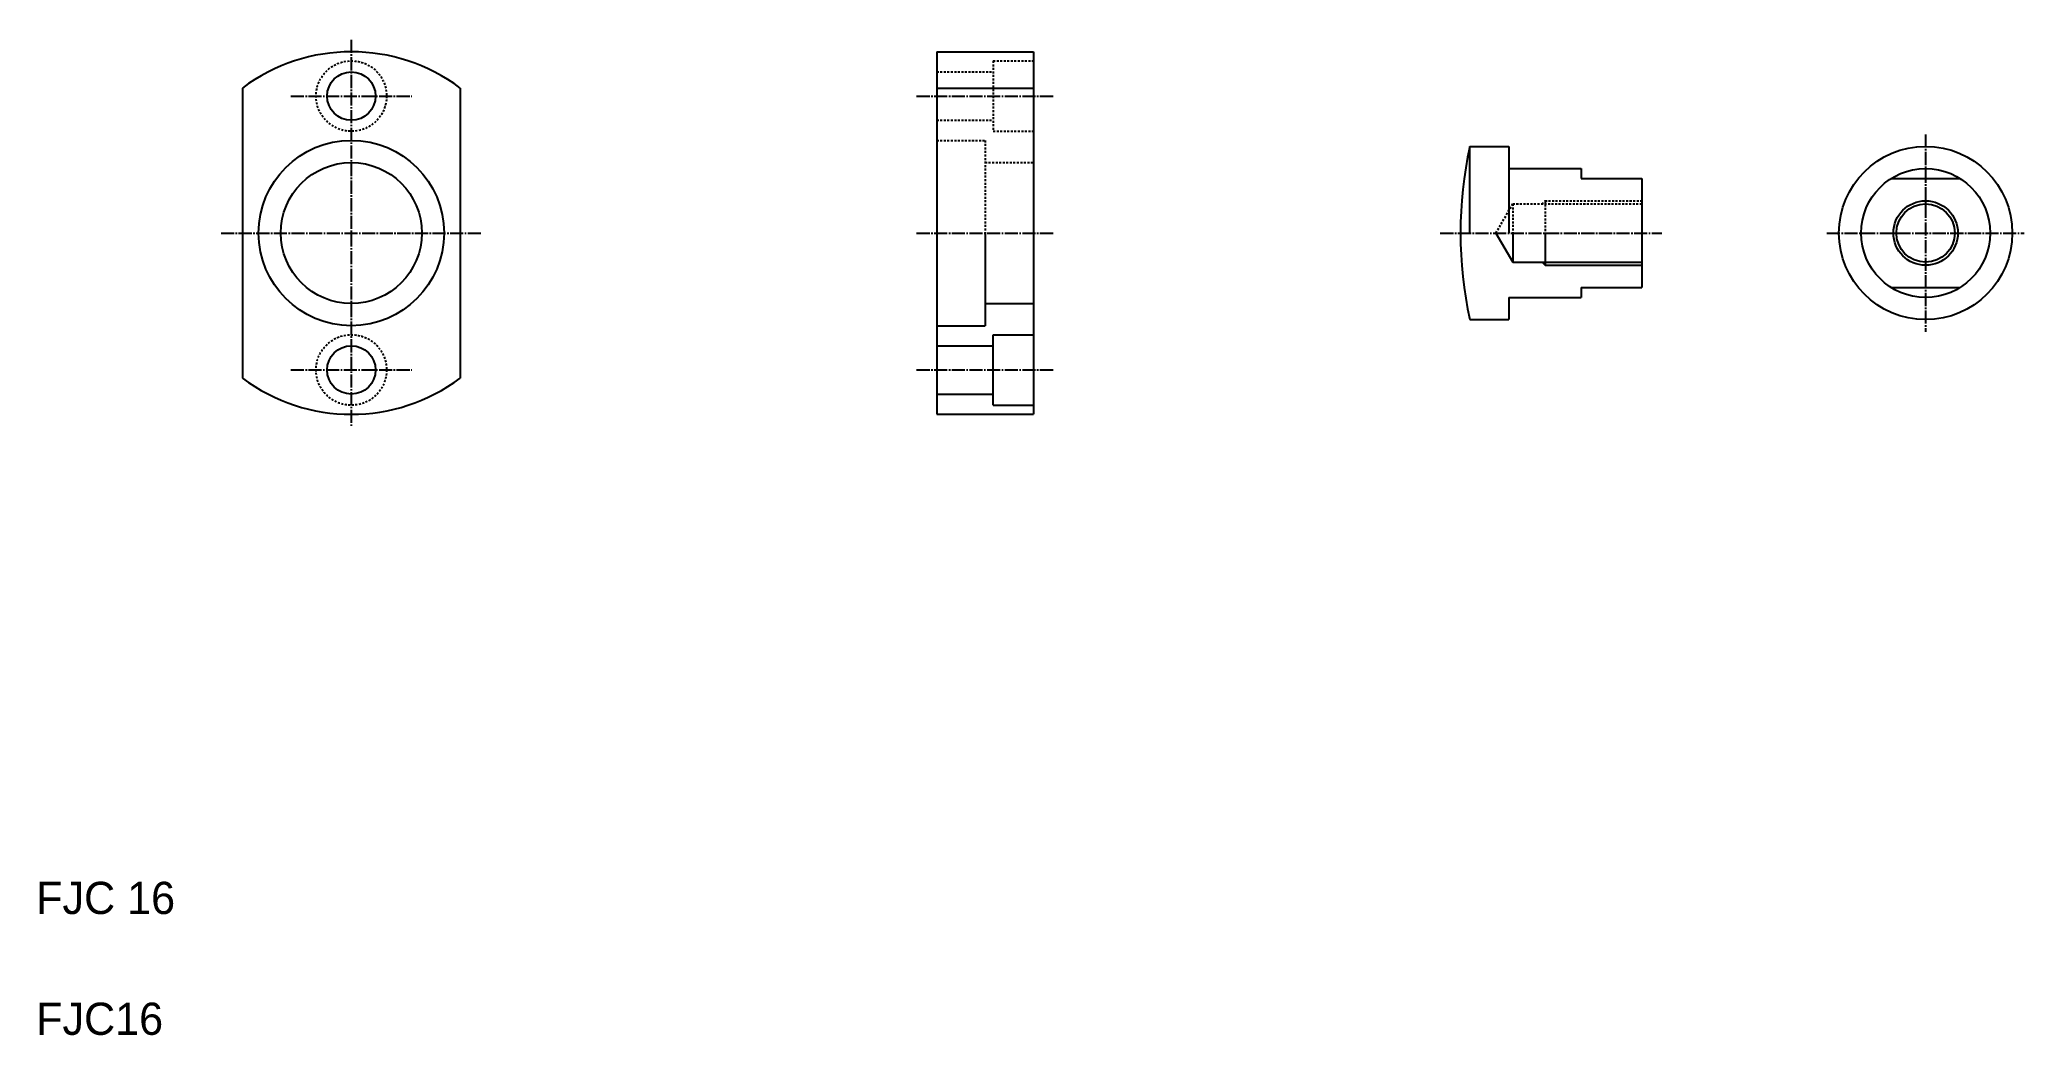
# Model space of a CAD drawing. Extents: x 21 to 513, y 20 to 267.
import ezdxf

# ---------------------------------------------------------------- set-up
doc = ezdxf.new("R2010")
doc.units = 0
doc.header["$LTSCALE"] = 0.25
doc.linetypes.add('CENTER', pattern=[17.5, 13, -1.5, 1.5, -1.5])
doc.linetypes.add('DASHED', pattern=[3.5, 2, -1.5])
doc.layers.get('0').update_dxf_attribs({"linetype": 'CONTINUOUS'})
doc.layers.add('CENTER', color=1, linetype='CENTER')

msp = doc.modelspace()

# ---------------------------------------------------------------- linework, layer by layer
for p, q in [((243.51, 264.07), (243.51, 174.07)), ((243.51, 264.07), (267.51, 264.07)), ((267.51, 264.07), (267.51, 174.07)), ((71.22, 255.07), (71.22, 183.07)), ((125.22, 255.07), (125.22, 183.07)), ((243.51, 255.07), (267.51, 255.07)), ((243.51, 241.57), (243.51, 241.57)), ((375.82, 219.07), (375.82, 240.57)), ((375.82, 240.57), (385.48, 240.57)), ((385.48, 240.57), (385.48, 219.07)), ((385.48, 235.07), (403.48, 235.07)), ((403.48, 235.07), (403.48, 232.57)), ((403.48, 232.57), (418.48, 232.57)), ((418.48, 232.57), (418.48, 205.57)), ((480.34, 232.57), (497.51, 232.57)), ((243.51, 219.07), (243.51, 219.07)), ((255.51, 219.07), (255.51, 196.07)), ((382.29, 219.07), (386.48, 211.82)), ((386.48, 219.07), (386.48, 211.82)), ((394.48, 219.07), (394.48, 211.07)), ((386.48, 211.82), (418.48, 211.82)), ((385.48, 203.07), (403.48, 203.07)), ((385.48, 203.07), (385.48, 197.57)), ((403.48, 205.57), (418.48, 205.57)), ((403.48, 205.57), (403.48, 203.07)), ((480.34, 205.57), (497.51, 205.57)), ((255.51, 201.57), (267.51, 201.57)), ((375.82, 197.57), (385.48, 197.57)), ((243.51, 196.07), (255.51, 196.07)), ((243.51, 174.07), (267.51, 174.07))]:
    msp.add_line(p, q)
at = {"color": 3, "linetype": 'DASHED'}
for p, q in [((257.51, 261.82), (257.51, 244.32)), ((257.51, 261.82), (267.51, 261.82)), ((243.51, 259.07), (257.51, 259.07)), ((243.51, 247.07), (257.51, 247.07)), ((243.51, 242.07), (255.51, 242.07)), ((255.51, 242.07), (255.51, 219.07)), ((257.51, 244.32), (267.51, 244.32)), ((255.51, 236.57), (267.51, 236.57)), ((393.73, 226.32), (394.48, 227.07)), ((394.48, 227.07), (418.48, 227.07)), ((394.48, 227.07), (394.48, 219.07)), ((382.29, 219.07), (386.48, 226.32)), ((386.48, 226.32), (418.48, 226.32)), ((386.48, 226.32), (386.48, 219.07))]:
    msp.add_line(p, q, dxfattribs=at)
at = {"color": 3}
for p, q in [((393.73, 211.82), (394.48, 211.07)), ((394.48, 211.07), (418.48, 211.07))]:
    msp.add_line(p, q, dxfattribs=at)
at = {"color": 7, "linetype": 'CONTINUOUS'}
for p, q in [((257.51, 176.32), (257.51, 193.82)), ((257.51, 193.82), (267.51, 193.82)), ((243.51, 191.07), (257.51, 191.07)), ((243.51, 179.07), (257.51, 179.07)), ((257.51, 176.32), (267.51, 176.32))]:
    msp.add_line(p, q, dxfattribs=at)
at = {"color": 3, "linetype": 'DASHED'}
for centre in [(98.22, 253.07), (98.22, 185.07)]:
    msp.add_circle(centre, 8.75, dxfattribs=at)
for centre, radius in [((98.22, 253.07), 6), ((98.22, 219.07), 23), ((98.22, 219.07), 17.5), ((488.93, 219.07), 21.5), ((488.93, 219.07), 16), ((488.93, 219.07), 7.25), ((98.22, 185.07), 6)]:
    msp.add_circle(centre, radius)
at = {"color": 3}
msp.add_circle((488.93, 219.07), 8, dxfattribs=at)
for centre, radius, start, end in [((98.22, 219.07), 45, 53.1301, 126.8699), ((473.48, 219.07), 100, 167.5845, 192.4155), ((98.22, 219.07), 45, 233.1301, 306.8699)]:
    msp.add_arc(centre, radius, start, end)
at = {"layer": 'CENTER', "color": 1, "linetype": 'CENTER'}
for p, q in [((98.22, 267.07), (98.22, 171.07)), ((83.22, 253.07), (113.22, 253.07)), ((238.51, 253.07), (272.51, 253.07)), ((488.93, 243.57), (488.93, 194.57)), ((65.88, 219.07), (130.42, 219.07)), ((238.51, 219.07), (272.51, 219.07)), ((368.48, 219.07), (423.48, 219.07)), ((464.43, 219.07), (513.43, 219.07)), ((83.22, 185.07), (113.22, 185.07)), ((238.51, 185.07), (272.51, 185.07))]:
    msp.add_line(p, q, dxfattribs=at)

# ---------------------------------------------------------------- texts
for s, p in [('FJC 16', (20, 50)), ('FJC16', (20, 20))]:
    msp.add_text(s, height=8).set_placement(p)

doc.saveas('drawing.dxf')
